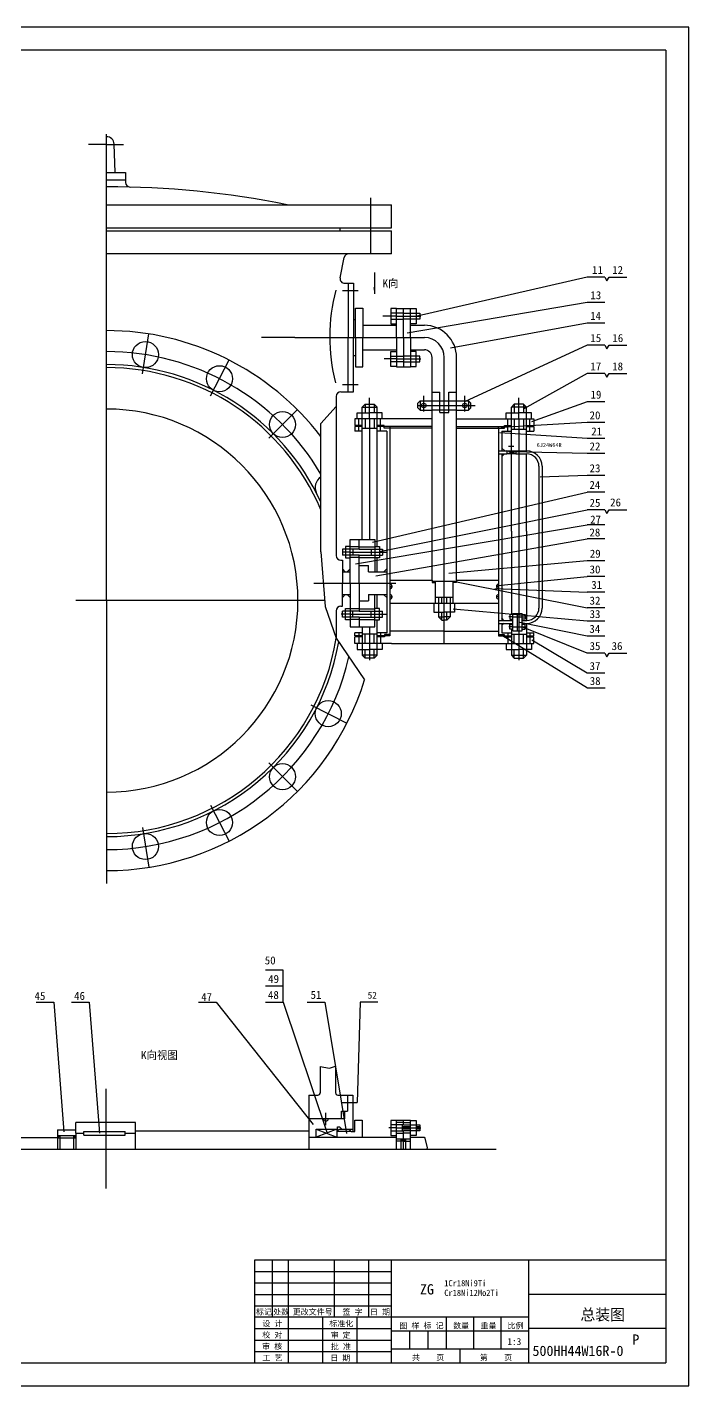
# Model space of a CAD drawing. Header units: metres. Extents: x 0 to 841, y 0 to 594.
# Drawn here: x 552 to 841, y 0 to 594 of the extents above; entities that cross this region are included whole.
import ezdxf

# ---------------------------------------------------------------- set-up
doc = ezdxf.new("R2010")
doc.units = ezdxf.units.M
for name, color, linetype in [('B', 3, 'Continuous'), ('C', 6, 'Continuous'), ('D', 1, 'Continuous'), ('FL', 5, 'Continuous'), ('HA', 5, 'Continuous'), ('T', 7, 'Continuous'), ('TL', 4, 'Continuous')]:
    doc.layers.add(name, color=color, linetype=linetype)

# ---------------------------------------------------------------- blocks, each defined once
blk = doc.blocks.new('TUKUN1')
at = {"layer": 'FL'}
for p, q in [((841, 594), (0, 594)), ((841, 0), (841, 594)), ((659, 30), (659, 55)), ((666, 10), (666, 55)), ((686, 30), (686, 55)), ((701, 30), (701, 55)), ((651, 50), (711, 50)), ((651, 45), (711, 45)), ((651, 40), (711, 40)), ((651, 35), (711, 35)), ((696, 10), (696, 30)), ((651, 25), (711, 25)), ((651, 20), (711, 20)), ((651, 15), (711, 15)), ((0, 0), (841, 0))]:
    blk.add_line(p, q, dxfattribs=at)
at = {"layer": 'TL'}
for p, q in [((831, 584), (25, 584)), ((831, 584), (831, 10)), ((831, 55), (651, 55)), ((651, 55), (651, 10)), ((711, 10), (711, 55)), ((771, 10), (771, 55)), ((831, 40), (771, 40)), ((771, 30), (651, 30)), ((681, 10), (681, 30)), ((735, 16), (735, 30)), ((747, 16), (747, 30)), ((759, 16), (759, 30)), ((711, 24), (771, 24)), ((719, 16), (719, 24)), ((727, 16), (727, 24)), ((831, 25), (771, 25)), ((771, 16), (711, 16)), ((741, 10), (741, 16)), ((0, 10), (831, 10))]:
    blk.add_line(p, q, dxfattribs=at)
at = {"layer": 'T'}
for s, p in [('标记', (651.71, 31.07)), ('处数', (659.22, 31.07)), ('更改文件号', (667.75, 31.07)), ('签 字', (689.53, 31.07)), ('日 期', (701.57, 31.07)), ('校 对', (654.48, 20.99)), ('设 计', (654.5, 25.99)), ('标准化', (683.77, 25.93)), ('审 定', (684.39, 20.93)), ('图 样 标 记', (714.4, 25.04)), ('数量', (737.92, 25.04)), ('重量', (749.88, 25.04)), ('比例', (761.7, 25.04)), ('审 核', (654.41, 15.99)), ('批 准', (684.46, 15.93)), ('工 艺', (654.52, 10.99)), ('日 期', (684.18, 10.93)), ('共    页', (719.91, 11.13)), ('第    页', (749.62, 11.13))]:
    blk.add_text(s, height=2.5, dxfattribs=at).set_placement(p)

msp = doc.modelspace()

# ---------------------------------------------------------------- linework, layer by layer
at = {"layer": 'B'}
for p, q in [((728.7, 430.63), (739.42, 430.63)), ((739.42, 426.61), (728.7, 426.61))]:
    msp.add_line(p, q, dxfattribs=at)
at = {"layer": 'C'}
for p, q in [((586.32, 343.3), (586.32, 547.21)), ((586.32, 542.74), (578.42, 542.74)), ((586.32, 542.74), (593.71, 542.74)), ((701.9, 516.39), (701.9, 519.41)), ((701.9, 494.95), (701.9, 516.39)), ((689.59, 478.81), (696.34, 478.81)), ((713.23, 467.65), (707.21, 467.65)), ((713.23, 467.65), (723.8, 467.65)), ((602.03, 442.46), (604.79, 459.9)), ((668.67, 458.29), (654.09, 458.29)), ((668.67, 458.29), (725.35, 458.29)), ((631.9, 432.76), (639.92, 448.49)), ((713.23, 448.93), (707.76, 448.93)), ((713.23, 448.93), (723.8, 448.93)), ((734.06, 324.55), (734.06, 449.58)), ((689.59, 437.76), (696.34, 437.76)), ((701.42, 422.8), (701.42, 431.94)), ((722.45, 428.62), (747.62, 428.62)), ((725.09, 425.96), (725.09, 432.87)), ((743.02, 425.96), (743.02, 432.87)), ((766.69, 422.8), (766.69, 431.94)), ((657.31, 414.3), (669.8, 426.78)), ((701.42, 422.8), (701.42, 369.98)), ((766.69, 422.8), (766.69, 317.27)), ((692.9, 364.48), (689.83, 364.48)), ((692.9, 364.48), (703.72, 364.48)), ((703.72, 364.48), (708.93, 364.48)), ((676.95, 350.91), (712.94, 350.91)), ((710.27, 349.49), (711.37, 349.49)), ((710.27, 344.94), (711.37, 344.94)), ((757.84, 349.49), (756.74, 349.49)), ((757.84, 344.94), (756.74, 344.94)), ((681.82, 343.3), (572.92, 343.3)), ((586.32, 343.3), (586.32, 219.55)), ((692.9, 337.34), (688.95, 337.34)), ((692.9, 337.34), (696.9, 337.34)), ((696.9, 337.34), (708.67, 337.34)), ((764.07, 336.16), (762.33, 336.16)), ((764.07, 336.16), (768.9, 336.16)), ((768.07, 336.16), (769.81, 336.16)), ((701.42, 331.84), (701.42, 317.27)), ((764.07, 331.82), (762.33, 331.82)), ((764.07, 331.82), (768.9, 331.82)), ((768.07, 331.82), (769.81, 331.82)), ((675.77, 297.73), (691.51, 289.71)), ((657.31, 272.31), (669.8, 259.83)), ((631.9, 253.85), (639.92, 238.12)), ((602.03, 244.14), (604.79, 226.7)), ((585.99, 129.84), (585.99, 86.28)), ((682.3, 114.02), (682.3, 119.4)), ((689.25, 123.93), (696, 123.93)), ((713.23, 112.77), (709.8, 112.77)), ((713.23, 112.77), (723.8, 112.77)), ((424.66, 103.41), (756.81, 103.41))]:
    msp.add_line(p, q, dxfattribs=at)
for centre, radius, start, end in [((725.35, 449.58), 8.71, 0, 90), ((586.32, 343.3), 108.88, 30.51, 90), ((586.32, 343.3), 108.88, 270, 346.92)]:
    msp.add_arc(centre, radius, start, end, dxfattribs=at)
at = {"layer": 'D'}
for p, q in [((796.58, 484.7), (722.23, 467.64)), ((804.28, 484.7), (796.58, 484.7)), ((804.28, 484.7), (805.2, 483.1)), ((805.2, 483.1), (806.13, 484.7)), ((806.13, 484.7), (813.83, 484.7)), ((796.58, 473.66), (717.82, 460.28)), ((804.28, 473.66), (796.58, 473.66)), ((796.58, 464.62), (736.85, 453.59)), ((804.28, 464.62), (796.58, 464.62)), ((796.58, 454.93), (742.97, 430.19)), ((804.28, 454.93), (796.58, 454.93)), ((804.28, 454.93), (805.2, 453.33)), ((805.2, 453.33), (806.13, 454.93)), ((806.13, 454.93), (813.83, 454.93)), ((796.58, 442.55), (768.82, 427.17)), ((804.28, 442.55), (796.58, 442.55)), ((804.28, 442.55), (805.2, 440.95)), ((805.2, 440.95), (806.13, 442.55)), ((806.13, 442.55), (813.83, 442.55)), ((796.58, 430.19), (772.22, 421.5)), ((804.28, 430.19), (796.58, 430.19)), ((796.58, 414.11), (758.39, 416.63)), ((796.58, 421.15), (758.87, 418.94)), ((804.28, 421.15), (796.58, 421.15)), ((804.28, 414.11), (796.58, 414.11)), ((796.58, 407.57), (763.52, 408.33)), ((804.28, 407.57), (796.58, 407.57)), ((796.58, 398.01), (776.06, 397.25)), ((804.28, 398.01), (796.58, 398.01)), ((702.63, 368.81), (796.58, 390.71)), ((804.28, 390.71), (796.58, 390.71)), ((705.67, 364.83), (796.58, 382.91)), ((804.28, 382.91), (796.58, 382.91)), ((804.28, 382.91), (805.2, 381.31)), ((805.2, 381.31), (806.13, 382.91)), ((806.13, 382.91), (813.83, 382.91)), ((695.27, 359.34), (796.58, 376.37)), ((804.28, 376.37), (796.58, 376.37)), ((704.14, 354.12), (796.58, 370.33)), ((804.28, 370.33), (796.58, 370.33)), ((796.58, 360.67), (736.12, 355.11)), ((804.28, 360.67), (796.58, 360.67)), ((738.71, 351.6), (796.58, 340.14)), ((757.53, 349.84), (796.58, 353.78)), ((804.28, 353.78), (796.58, 353.78)), ((756.2, 348.56), (796.58, 347.02)), ((804.28, 347.02), (796.58, 347.02)), ((796.58, 334.27), (737.98, 339.55)), ((804.28, 340.14), (796.58, 340.14)), ((796.58, 327.8), (767.09, 333.79)), ((804.28, 334.27), (796.58, 334.27)), ((796.65, 305), (759.09, 328.24)), ((796.58, 320.28), (768.65, 331.49)), ((804.28, 327.8), (796.58, 327.8)), ((796.58, 311.52), (772.39, 325.95)), ((804.28, 320.28), (796.58, 320.28)), ((804.28, 320.28), (805.2, 318.68)), ((805.2, 318.68), (806.13, 320.28)), ((806.13, 320.28), (813.83, 320.28)), ((804.28, 311.52), (796.58, 311.52)), ((804.35, 305), (796.65, 305)), ((663.62, 181.79), (655.92, 181.79)), ((663.62, 174.79), (663.62, 181.79)), ((663.62, 174.79), (655.92, 174.79)), ((663.62, 167.79), (663.62, 174.79)), ((555.56, 167.79), (563.26, 167.79)), ((563.26, 167.79), (567.73, 111.02)), ((571.08, 167.79), (578.78, 167.79)), ((578.78, 167.79), (583.25, 110.43)), ((626.57, 167.79), (634.27, 167.79)), ((634.27, 167.79), (676.73, 114.25)), ((655.92, 167.79), (663.62, 167.79)), ((663.62, 167.79), (682.72, 110.89)), ((674.16, 167.79), (681.86, 167.79)), ((681.86, 167.79), (691.25, 110.32)), ((697.24, 167.79), (696, 123.93)), ((704.94, 167.79), (697.24, 167.79))]:
    msp.add_line(p, q, dxfattribs=at)
at = {"layer": 'FL'}
for p, q in [((699.42, 429.24), (699.42, 425.4)), ((703.42, 429.24), (703.42, 425.4)), ((764.69, 429.24), (764.69, 425.4)), ((768.69, 429.24), (768.69, 425.4)), ((699.42, 422.8), (699.42, 418.7)), ((703.42, 422.8), (703.42, 418.7)), ((764.69, 422.8), (764.69, 418.3)), ((768.69, 422.8), (768.69, 418.3)), ((762.16, 410.82), (764.47, 410.82)), ((763.39, 408.77), (763.39, 410.82)), ((765.39, 407.43), (761.39, 408.77)), ((761.39, 407.43), (765.39, 408.77)), ((761.39, 408.77), (765.39, 408.77)), ((761.39, 408.77), (761.39, 407.43)), ((765.39, 407.43), (761.39, 407.43)), ((765.39, 408.77), (765.39, 407.43)), ((732.96, 342.22), (732.96, 344.87)), ((735.16, 342.22), (735.16, 344.87)), ((732.96, 334.72), (732.96, 338.22)), ((735.16, 334.72), (735.16, 338.22)), ((699.42, 324.55), (699.42, 328.61)), ((703.42, 324.55), (703.42, 328.61)), ((764.69, 324.55), (764.69, 328.61)), ((768.69, 324.55), (768.69, 328.61)), ((699.42, 318.11), (699.42, 321.95)), ((703.42, 318.11), (703.42, 321.95)), ((764.69, 318.11), (764.69, 321.95)), ((768.69, 318.11), (768.69, 321.95)), ((679.79, 139.6), (683.81, 138.92)), ((683.81, 138.92), (686.49, 139.78)), ((715.75, 113.37), (719.23, 113.37)), ((721.83, 113.37), (723.4, 113.37)), ((687.05, 112.26), (678.1, 108.71)), ((678.1, 112.26), (687.05, 108.71)), ((693.37, 111.26), (687.05, 111.26)), ((716.23, 106.95), (713.23, 106.95)), ((719.23, 112.17), (715.75, 112.17)), ((716.23, 106.95), (719.23, 106.95)), ((723.4, 112.17), (721.83, 112.17))]:
    msp.add_line(p, q, dxfattribs=at)
for points in [[(686.82, 428.13), (680.12, 420.76)], [(680.12, 364.61), (682.03, 340.7), (686.82, 326.84)], [(686.82, 326.84), (699.17, 308.63)], [(725.35, 108.77), (726.54, 104.19), (726.4, 103.41)]]:
    msp.add_lwpolyline(points, dxfattribs=at)
for centre, start, end in [((710.27, 349.49), 270, 90), ((757.84, 349.49), 90, 270), ((710.27, 344.94), 270, 90), ((757.84, 344.94), 90, 270)]:
    msp.add_arc(centre, 1, start, end, dxfattribs=at)
at = {"layer": 'HA'}
for p, q in [((760.5, 408.77), (759.18, 409.93)), ((760.45, 407.43), (759.18, 406.3)), ((690.77, 355.91), (689.5, 357.14)), ((691.64, 355.91), (692.9, 357.14)), ((707.65, 355.93), (708.93, 357.14)), ((690.77, 345.91), (689.5, 344.68)), ((691.64, 345.91), (692.9, 344.68)), ((707.65, 345.89), (708.93, 344.68)), ((760.15, 334.66), (759.18, 335.6)), ((760.13, 333.32), (759.18, 332.58)), ((564.99, 108.41), (572.99, 108.41))]:
    msp.add_line(p, q, dxfattribs=at)
msp.add_arc((682.3, 116.71), 1, 180, 0, dxfattribs=at)
at = {"layer": 'TL'}
for p, q in [((590.21, 530.47), (589.67, 542.89)), ((586.32, 530.47), (594.7, 530.47)), ((594.7, 530.47), (594.7, 526.11)), ((586.32, 527.33), (594.7, 527.33)), ((586.32, 516.39), (710.92, 516.39)), ((710.92, 506.34), (710.92, 516.39)), ((586.32, 506.34), (701.9, 506.34)), ((586.32, 505), (701.9, 505)), ((688.5, 505), (688.5, 506.34)), ((701.9, 506.34), (710.92, 506.34)), ((701.9, 505), (710.94, 505)), ((710.94, 494.95), (710.94, 505)), ((710.94, 494.95), (586.32, 494.95)), ((688.56, 484.4), (690.35, 493.35)), ((690.52, 482.01), (694.4, 482.01)), ((692.06, 482.01), (692.06, 458.29)), ((694.4, 482.01), (694.4, 458.29)), ((703.49, 486.79), (703.49, 477.4)), ((695.27, 471.09), (698.41, 471.09)), ((695.27, 458.29), (695.27, 471.09)), ((698.41, 471.09), (698.41, 458.29)), ((713.23, 470.95), (710.63, 470.95)), ((710.63, 470.95), (710.63, 464.35)), ((713.23, 471.04), (719.23, 471.04)), ((713.23, 458.29), (713.23, 471.04)), ((716.23, 458.29), (716.23, 471.04)), ((719.23, 458.29), (719.23, 471.04)), ((719.23, 470.95), (721.83, 470.95)), ((721.83, 470.95), (721.83, 464.35)), ((694.4, 466.13), (695.27, 466.13)), ((698.41, 463.65), (713.23, 463.65)), ((716.23, 468.95), (710.63, 468.95)), ((710.63, 466.35), (716.23, 466.35)), ((710.63, 464.35), (713.23, 464.35)), ((716.23, 468.95), (723.4, 468.95)), ((723.4, 466.35), (716.23, 466.35)), ((721.83, 464.35), (719.23, 464.35)), ((719.23, 463.65), (725.35, 463.65)), ((723.4, 468.95), (723.4, 466.35)), ((692.06, 434.57), (692.06, 458.29)), ((694.4, 434.57), (694.4, 458.29)), ((695.27, 458.29), (695.27, 445.49)), ((698.41, 445.49), (698.41, 458.29)), ((713.23, 458.29), (713.23, 445.53)), ((716.23, 458.29), (716.23, 445.53)), ((719.23, 458.29), (719.23, 445.53)), ((698.41, 452.93), (713.23, 452.93)), ((710.63, 452.23), (713.23, 452.23)), ((710.63, 445.63), (710.63, 452.23)), ((719.23, 452.93), (725.35, 452.93)), ((721.83, 452.23), (719.23, 452.23)), ((721.83, 445.63), (721.83, 452.23)), ((694.4, 450.44), (695.27, 450.44)), ((710.63, 450.23), (716.23, 450.23)), ((716.23, 447.63), (710.63, 447.63)), ((713.23, 445.63), (710.63, 445.63)), ((713.23, 445.53), (719.23, 445.53)), ((723.4, 450.23), (716.23, 450.23)), ((716.23, 447.63), (723.4, 447.63)), ((719.23, 445.63), (721.83, 445.63)), ((723.4, 447.63), (723.4, 450.23)), ((728.7, 352.22), (728.7, 449.58)), ((739.42, 434.39), (739.42, 449.58)), ((695.27, 445.49), (698.41, 445.49)), ((688.82, 434.57), (694.4, 434.57)), ((728.7, 434.39), (732.05, 434.39)), ((732.05, 425.49), (732.05, 434.39)), ((736.07, 434.39), (739.42, 434.39)), ((736.07, 425.49), (736.07, 434.39)), ((739.42, 352.22), (739.42, 434.39)), ((686.82, 432.57), (686.82, 428.13)), ((686.82, 428.13), (686.82, 362.98)), ((699.42, 429.24), (698.12, 427.94)), ((698.12, 369.98), (698.12, 427.94)), ((698.12, 427.94), (704.72, 427.94)), ((699.42, 429.24), (703.42, 429.24)), ((703.42, 429.24), (704.72, 427.94)), ((704.72, 366.98), (704.72, 427.94)), ((722.45, 429.63), (723.45, 430.63)), ((722.45, 427.62), (722.45, 429.63)), ((723.45, 430.63), (723.45, 426.61)), ((723.45, 430.63), (728.7, 430.63)), ((739.42, 430.63), (744.66, 430.63)), ((745.66, 429.63), (744.66, 430.63)), ((744.66, 430.63), (744.66, 426.61)), ((745.66, 427.62), (745.66, 429.63)), ((764.69, 429.24), (763.39, 427.94)), ((763.39, 410.82), (763.39, 427.94)), ((769.99, 427.94), (763.39, 427.94)), ((768.69, 429.24), (764.69, 429.24)), ((768.69, 429.24), (769.99, 427.94)), ((769.99, 408.71), (769.99, 427.94)), ((708.93, 422.8), (694.92, 422.8)), ((694.92, 422.8), (694.92, 419.84)), ((695.92, 422.8), (695.92, 425.4)), ((695.92, 425.4), (701.42, 425.4)), ((696.62, 419.84), (696.62, 422.8)), ((706.92, 425.4), (701.42, 425.4)), ((706.22, 419.84), (706.22, 422.8)), ((706.92, 422.8), (706.92, 425.4)), ((728.7, 422.8), (708.93, 422.8)), ((723.45, 426.61), (722.45, 427.62)), ((723.45, 426.61), (728.7, 426.61)), ((732.05, 425.49), (736.07, 425.49)), ((739.42, 426.61), (744.66, 426.61)), ((739.42, 422.8), (759.18, 422.8)), ((744.66, 426.61), (745.66, 427.62)), ((759.18, 422.8), (773.19, 422.8)), ((761.19, 422.8), (761.19, 425.4)), ((761.19, 425.4), (766.69, 425.4)), ((761.89, 419.84), (761.89, 422.8)), ((772.19, 425.4), (766.69, 425.4)), ((771.49, 419.84), (771.49, 422.8)), ((772.19, 422.8), (772.19, 425.4)), ((773.19, 422.8), (773.19, 419.84)), ((680.12, 364.61), (680.12, 420.76)), ((698.12, 419.84), (694.92, 419.84)), ((694.92, 419.35), (694.92, 417.38)), ((698.12, 419.35), (694.92, 419.35)), ((698.12, 417.38), (694.92, 417.38)), ((696.62, 417.38), (696.62, 419.35)), ((698.12, 418.7), (704.72, 418.7)), ((707.77, 419.84), (704.72, 419.84)), ((709.07, 419.35), (704.72, 419.35)), ((708.93, 417.38), (704.72, 417.38)), ((706.22, 417.38), (706.22, 419.35)), ((707.77, 418.68), (707.77, 419.84)), ((716.97, 418.68), (707.77, 418.68)), ((708.93, 417.38), (708.93, 329.19)), ((716.97, 419.35), (709.07, 419.35)), ((710.27, 419.35), (710.27, 327.89)), ((728.7, 419.35), (716.97, 419.35)), ((728.7, 418.68), (716.97, 418.68)), ((739.42, 419.35), (751.14, 419.35)), ((739.42, 418.68), (751.14, 418.68)), ((751.14, 419.35), (759.04, 419.35)), ((751.14, 418.68), (760.34, 418.68)), ((757.84, 418.68), (757.84, 419.35)), ((757.84, 418.68), (757.84, 327.89)), ((759.04, 419.35), (763.39, 419.35)), ((759.18, 417.38), (763.39, 417.38)), ((759.18, 417.38), (759.18, 408.77)), ((760.34, 419.84), (763.39, 419.84)), ((760.34, 418.68), (760.34, 419.84)), ((761.89, 417.38), (761.89, 419.35)), ((763.39, 418.3), (769.99, 418.3)), ((769.99, 419.84), (773.19, 419.84)), ((769.99, 419.35), (773.19, 419.35)), ((769.99, 417.38), (773.19, 417.38)), ((771.49, 417.38), (771.49, 419.35)), ((773.19, 419.35), (773.19, 417.38)), ((757.84, 408.77), (761.39, 408.77)), ((757.84, 407.43), (761.39, 407.43)), ((759.18, 407.43), (759.18, 334.66)), ((763.39, 373.72), (763.39, 407.43)), ((765.39, 408.77), (770.1, 408.77)), ((765.39, 407.43), (770.1, 407.43)), ((769.99, 373.72), (769.99, 407.36)), ((775.46, 402.07), (775.46, 340.02)), ((776.8, 402.07), (776.8, 340.02)), ((692.9, 369.98), (703.72, 369.98)), ((692.9, 350.91), (692.9, 369.98)), ((696.9, 365.78), (696.9, 369.98)), ((703.72, 369.98), (703.72, 363.18)), ((763.39, 373.72), (763.39, 337.16)), ((769.99, 373.72), (769.99, 334.74)), ((689.61, 365.78), (689.61, 363.18)), ((696.9, 365.78), (689.61, 365.78)), ((696.9, 363.18), (689.61, 363.18)), ((690.9, 366.98), (690.9, 361.98)), ((692.9, 366.98), (690.9, 366.98)), ((696.9, 366.78), (692.9, 366.78)), ((694.13, 365.78), (694.13, 363.18)), ((696.9, 366.78), (703.72, 366.78)), ((696.9, 365.78), (707.01, 365.78)), ((696.9, 363.18), (707.01, 363.18)), ((696.9, 350.91), (696.9, 363.18)), ((702.15, 365.78), (702.15, 363.18)), ((703.72, 366.98), (705.72, 366.98)), ((703.72, 363.18), (703.72, 355.91)), ((705.72, 366.98), (705.72, 361.98)), ((707.01, 365.78), (707.01, 363.18)), ((688.82, 360.98), (689.5, 360.98)), ((689.5, 360.98), (689.5, 350.91)), ((690.9, 361.98), (692.9, 361.98)), ((696.9, 362.18), (692.9, 362.18)), ((696.9, 362.18), (703.72, 362.18)), ((696.9, 358.58), (700.9, 358.58)), ((700.9, 355.91), (700.9, 358.58)), ((705.72, 361.98), (703.72, 361.98)), ((704.72, 355.91), (704.72, 361.98)), ((689.5, 355.91), (692.9, 355.91)), ((689.5, 340.84), (689.5, 350.91)), ((692.9, 350.91), (692.9, 331.84)), ((696.9, 350.91), (696.9, 338.64)), ((700.9, 355.91), (708.93, 355.91)), ((710.27, 352.22), (728.7, 352.22)), ((728.7, 352.22), (728.7, 351.22)), ((728.7, 351.78), (730.2, 351.78)), ((728.7, 351.22), (730.2, 351.22)), ((730.2, 351.78), (734.06, 351.78)), ((730.2, 342.22), (730.2, 351.78)), ((734.06, 351.78), (737.92, 351.78)), ((737.92, 351.78), (739.42, 351.78)), ((737.92, 342.22), (737.92, 351.78)), ((739.42, 351.22), (737.92, 351.22)), ((739.42, 352.22), (757.84, 352.22)), ((739.42, 352.22), (739.42, 351.22)), ((689.5, 345.91), (692.9, 345.91)), ((700.9, 345.91), (700.9, 343.24)), ((700.9, 345.91), (708.93, 345.91)), ((703.72, 331.84), (703.72, 345.91)), ((704.72, 339.84), (704.72, 345.91)), ((730.2, 344.87), (737.92, 344.87)), ((731.46, 344.87), (731.46, 336.22)), ((736.66, 344.87), (736.66, 336.22)), ((686.82, 338.84), (686.82, 326.84)), ((688.82, 340.84), (689.5, 340.84)), ((689.61, 336.04), (689.61, 338.64)), ((696.9, 338.64), (689.61, 338.64)), ((690.9, 334.84), (690.9, 339.84)), ((690.9, 339.84), (692.9, 339.84)), ((696.9, 339.64), (692.9, 339.64)), ((694.13, 336.04), (694.13, 338.64)), ((696.9, 343.24), (700.9, 343.24)), ((696.9, 339.64), (703.72, 339.64)), ((696.9, 338.64), (707.01, 338.64)), ((702.15, 336.04), (702.15, 338.64)), ((705.72, 339.84), (703.72, 339.84)), ((705.72, 334.84), (705.72, 339.84)), ((707.01, 336.04), (707.01, 338.64)), ((710.27, 342.22), (757.84, 342.22)), ((729.56, 342.22), (729.56, 338.22)), ((738.56, 342.22), (738.56, 338.22)), ((696.9, 336.04), (689.61, 336.04)), ((692.9, 334.84), (690.9, 334.84)), ((696.9, 335.04), (692.9, 335.04)), ((696.9, 336.04), (696.9, 331.84)), ((696.9, 336.04), (707.01, 336.04)), ((696.9, 335.04), (703.72, 335.04)), ((703.72, 334.84), (705.72, 334.84)), ((704.72, 319.41), (704.72, 334.84)), ((729.56, 338.22), (734.06, 338.22)), ((731.46, 336.22), (732.96, 334.72)), ((731.46, 336.22), (734.06, 336.22)), ((732.96, 334.72), (734.06, 334.72)), ((738.56, 338.22), (734.06, 338.22)), ((736.66, 336.22), (734.06, 336.22)), ((735.16, 334.72), (734.06, 334.72)), ((735.16, 334.72), (736.66, 336.22)), ((757.84, 334.66), (764.07, 334.66)), ((757.84, 333.32), (764.07, 333.32)), ((759.18, 333.32), (759.18, 329.19)), ((762.77, 337.16), (762.77, 335.16)), ((764.07, 337.16), (762.77, 337.16)), ((762.77, 335.16), (764.07, 335.16)), ((762.77, 330.82), (762.77, 332.82)), ((762.77, 332.82), (764.07, 332.82)), ((764.07, 337.72), (768.07, 337.72)), ((764.07, 330.04), (764.07, 337.72)), ((766.07, 330.04), (766.07, 337.72)), ((768.07, 330.04), (768.07, 337.72)), ((768.07, 337.16), (769.37, 337.16)), ((769.37, 335.16), (768.07, 335.16)), ((768.07, 334.66), (770.1, 334.66)), ((768.07, 333.32), (770.1, 333.32)), ((769.37, 332.82), (768.07, 332.82)), ((769.37, 337.16), (769.37, 335.16)), ((769.37, 330.82), (769.37, 332.82)), ((769.99, 333.38), (769.99, 319.41)), ((692.9, 331.84), (703.72, 331.84)), ((694.94, 327.89), (694.94, 329.19)), ((698.12, 329.19), (694.94, 329.19)), ((698.12, 327.89), (694.94, 327.89)), ((694.94, 324.55), (694.94, 327.52)), ((698.12, 327.52), (694.94, 327.52)), ((696.62, 329.19), (696.62, 327.89)), ((696.62, 327.52), (696.62, 324.55)), ((698.12, 331.84), (698.12, 319.41)), ((704.72, 328.61), (698.12, 328.61)), ((708.93, 329.19), (704.72, 329.19)), ((707.92, 327.89), (704.72, 327.89)), ((707.92, 327.52), (704.72, 327.52)), ((706.22, 329.19), (706.22, 327.89)), ((706.22, 327.52), (706.22, 324.55)), ((710.27, 328.44), (707.92, 328.44)), ((707.92, 328.44), (707.92, 327.52)), ((710.27, 327.89), (707.92, 327.89)), ((734.06, 329.89), (710.27, 329.89)), ((734.06, 329.89), (757.84, 329.89)), ((757.84, 328.44), (760.19, 328.44)), ((757.84, 327.89), (760.19, 327.89)), ((759.18, 329.19), (763.39, 329.19)), ((760.19, 328.44), (760.19, 327.52)), ((760.19, 327.89), (763.39, 327.89)), ((760.19, 327.52), (763.39, 327.52)), ((761.89, 329.19), (761.89, 327.89)), ((761.89, 327.52), (761.89, 324.55)), ((764.07, 330.82), (762.77, 330.82)), ((763.39, 330.82), (763.39, 319.41)), ((763.39, 328.61), (769.99, 328.61)), ((764.07, 330.04), (768.07, 330.04)), ((768.07, 330.82), (769.37, 330.82)), ((769.99, 329.19), (773.17, 329.19)), ((769.99, 327.89), (773.17, 327.89)), ((769.99, 327.52), (773.17, 327.52)), ((771.49, 329.19), (771.49, 327.89)), ((771.49, 327.52), (771.49, 324.55)), ((773.17, 327.89), (773.17, 329.19)), ((773.17, 324.55), (773.17, 327.52)), ((710.94, 324.55), (694.94, 324.55)), ((695.92, 324.55), (695.92, 321.95)), ((695.92, 321.95), (701.42, 321.95)), ((706.92, 321.95), (701.42, 321.95)), ((706.92, 324.55), (706.92, 321.95)), ((710.94, 324.55), (757.17, 324.55)), ((757.17, 324.55), (773.17, 324.55)), ((761.19, 324.55), (761.19, 321.95)), ((761.19, 321.95), (766.69, 321.95)), ((772.19, 321.95), (766.69, 321.95)), ((772.19, 324.55), (772.19, 321.95)), ((704.72, 319.41), (698.12, 319.41)), ((699.42, 318.11), (698.12, 319.41)), ((703.42, 318.11), (699.42, 318.11)), ((703.42, 318.11), (704.72, 319.41)), ((764.69, 318.11), (763.39, 319.41)), ((763.39, 319.41), (769.99, 319.41)), ((764.69, 318.11), (768.69, 318.11)), ((768.69, 318.11), (769.99, 319.41)), ((679.79, 139.6), (679.79, 128.13)), ((686.49, 139.78), (686.49, 128.13)), ((674.77, 127.13), (678.79, 127.13)), ((674.77, 127.13), (674.77, 108.71)), ((687.49, 127.13), (694.07, 127.13)), ((691.73, 127.13), (691.73, 120.02)), ((694.07, 127.13), (694.07, 111.26)), ((689.05, 120.02), (691.73, 120.02)), ((689.05, 116.71), (689.05, 120.02)), ((690.39, 120.02), (690.39, 116.71)), ((572.99, 110.41), (572.99, 115.11)), ((598.99, 115.11), (572.99, 115.11)), ((598.99, 103.41), (598.99, 115.11)), ((690.39, 116.71), (674.77, 116.71)), ((687.3, 113.26), (688.3, 113.26)), ((687.3, 111.51), (687.3, 113.26)), ((688.3, 113.26), (689.3, 112.26)), ((694.93, 111.26), (694.93, 116.21)), ((694.93, 116.21), (698.08, 116.21)), ((698.08, 116.21), (698.08, 108.71)), ((710.63, 116.07), (710.63, 109.47)), ((713.23, 116.07), (710.63, 116.07)), ((716.23, 114.07), (710.63, 114.07)), ((713.23, 103.41), (713.23, 116.16)), ((713.23, 116.16), (716.23, 116.16)), ((716.23, 115.07), (713.23, 115.07)), ((715.75, 111.47), (715.75, 114.07)), ((716.23, 116.16), (719.23, 116.16)), ((716.23, 114.07), (716.23, 116.16)), ((716.23, 115.07), (719.23, 115.07)), ((716.23, 114.07), (723.4, 114.07)), ((719.23, 103.41), (719.23, 116.16)), ((719.23, 116.07), (721.83, 116.07)), ((721.83, 116.07), (721.83, 109.47)), ((723.4, 114.07), (723.4, 111.47)), ((564.99, 108.41), (482.49, 108.41)), ((564.99, 111.91), (564.99, 103.41)), ((564.99, 111.91), (572.99, 111.91)), ((564.99, 108.41), (565.99, 109.41)), ((564.99, 109.41), (572.99, 109.41)), ((565.99, 109.41), (565.99, 103.41)), ((571.99, 109.41), (571.99, 103.41)), ((572.99, 108.41), (571.99, 109.41)), ((572.99, 110.41), (572.99, 103.41)), ((572.99, 110.41), (576.49, 110.41)), ((576.49, 109.61), (576.49, 111.21)), ((576.49, 111.21), (594.48, 111.21)), ((576.49, 109.61), (594.48, 109.61)), ((594.48, 109.61), (594.48, 111.21)), ((594.48, 110.41), (598.99, 110.41)), ((598.99, 111.41), (674.77, 111.41)), ((674.77, 109.71), (674.77, 103.41)), ((674.77, 108.71), (713.23, 108.71)), ((678.1, 112.26), (687.3, 112.26)), ((678.1, 108.71), (678.1, 112.26)), ((688.05, 112.26), (687.05, 111.26)), ((687.05, 112.26), (687.05, 108.71)), ((688.05, 112.26), (694.07, 112.26)), ((693.37, 111.26), (692.37, 112.26)), ((693.37, 111.26), (694.93, 111.26)), ((710.63, 111.47), (716.23, 111.47)), ((710.63, 109.47), (713.23, 109.47)), ((713.23, 110.47), (716.23, 110.47)), ((713.23, 107.95), (716.23, 107.95)), ((715.23, 107.95), (716.23, 106.95)), ((715.23, 103.41), (715.23, 107.95)), ((716.23, 103.41), (716.23, 111.47)), ((723.4, 111.47), (716.23, 111.47)), ((719.23, 110.47), (716.23, 110.47)), ((717.23, 107.95), (716.23, 106.95)), ((716.23, 107.95), (719.23, 107.95)), ((717.23, 103.41), (717.23, 107.95)), ((721.83, 109.47), (719.23, 109.47)), ((719.23, 108.77), (725.35, 108.77))]:
    msp.add_line(p, q, dxfattribs=at)
msp.add_lwpolyline([(686.69, 479.05, 0.13), (686.49, 438.54, 0.13)], format="xyb", dxfattribs=at)
for centre, radius in [((603.35, 450.84), 5.7), ((635.75, 440.31), 5.7), ((725.09, 428.62), 1), ((743.02, 428.62), 1), ((663.31, 420.29), 5.7), ((683.33, 293.88), 5.7), ((663.31, 266.32), 5.7), ((635.75, 246.3), 5.7), ((603.35, 235.77), 5.7)]:
    msp.add_circle(centre, radius, dxfattribs=at)
for centre, radius, start, end in [((586.32, 542.74), 3.35, 2.48, 90), ((586.32, 122.23), 402, 78.67, 90), ((596.71, 526.11), 2.01, 180, 268.53), ((692.31, 492.95), 2, 90, 168.69), ((690.52, 484.01), 2, 168.69, 270), ((725.35, 449.58), 14.07, 0, 90), ((586.32, 343.3), 118.05, 37.39, 90), ((725.35, 449.58), 3.35, 0, 90), ((586.32, 343.3), 103.18, 24.62, 90), ((586.32, 343.3), 101.84, 22.92, 90), ((688.82, 432.57), 2, 90, 180), ((586.32, 343.3), 83.75, 270, 90), ((770.1, 402.07), 6.7, 0, 90), ((770.1, 402.07), 5.36, 0, 90), ((683.33, 392.73), 5.7, 124.29, 206.91), ((688.82, 362.98), 2, 180, 270), ((688.82, 338.84), 2, 90, 180), ((770.1, 340.02), 5.36, 270, 0), ((770.1, 340.02), 6.7, 270, 0), ((586.32, 343.3), 101.84, 270, 350.7), ((586.32, 343.3), 103.18, 270, 349.92), ((586.32, 343.3), 118.05, 270, 342.92), ((678.79, 128.13), 1, 270, 360), ((687.49, 128.13), 1, 180, 270)]:
    msp.add_arc(centre, radius, start, end, dxfattribs=at)
msp.add_solid([(703.94, 480.2), (703.49, 477.4), (703.04, 480.2)], dxfattribs=at)

# ---------------------------------------------------------------- block references
at = {"layer": 'D'}
msp.add_blockref('TUKUN1', (0, 0), dxfattribs=at)

# ---------------------------------------------------------------- texts
for s, height, p in [('11', 3.5, (798.68, 486.1)), ('12', 3.5, (807.48, 486.1)), ('K向', 3.5, (707.09, 480.28)), ('13', 3.5, (797.93, 475.06)), ('14', 3.5, (797.84, 466.02)), ('15', 3.5, (797.93, 456.33)), ('16', 3.5, (807.56, 456.33)), ('17', 3.5, (797.93, 443.95)), ('18', 3.5, (807.48, 443.95)), ('19', 3.5, (798.01, 431.59)), ('20', 3.5, (797.59, 422.55)), ('21', 3.5, (798.34, 415.51)), ('6J24W64R', 1.75, (774.44, 410.46)), ('22', 3.5, (797.59, 408.97)), ('23', 3.5, (797.59, 399.41)), ('24', 3.5, (797.51, 392.11)), ('25', 3.5, (797.59, 384.31)), ('26', 3.5, (806.57, 384.49)), ('27', 3.5, (797.83, 376.97)), ('28', 3.5, (797.54, 371.35)), ('29', 3.5, (797.68, 362.07)), ('30', 3.5, (797.59, 355.18)), ('31', 3.5, (798.34, 348.42)), ('32', 3.5, (797.59, 341.54)), ('33', 3.5, (797.59, 335.67)), ('34', 3.5, (797.51, 329.2)), ('35', 3.5, (797.59, 321.68)), ('36', 3.5, (807.23, 321.68)), ('37', 3.5, (797.59, 312.92)), ('38', 3.5, (797.67, 306.4)), ('50', 3.5, (655.55, 184.24)), ('49', 3.5, (657.02, 176.12)), ('48', 3.5, (656.94, 169.12)), ('51', 3.5, (675.58, 169.19)), ('45', 3.5, (554.87, 168.7)), ('46', 3.5, (572.18, 168.74)), ('47', 3.5, (627.75, 168.26)), ('52', 3, (700.53, 169.26)), ('K向视图', 3.5, (601.46, 142.82)), ('ZG', 4.5, (723.41, 39.94)), ('Cr18Ni12Mo2Ti', 2.7, (734.06, 39.31)), ('1Cr18Ni9Ti', 2.7, (734.06, 43.54)), ('总装图', 5, (793.59, 28.63)), ('1:3', 3, (761.62, 17.86)), ('P', 4.5, (816.3, 17.97)), ('500HH44W16R-0', 4.5, (772.62, 13.06))]:
    msp.add_text(s, height=height, dxfattribs=at).set_placement(p)

doc.saveas('drawing.dxf')
